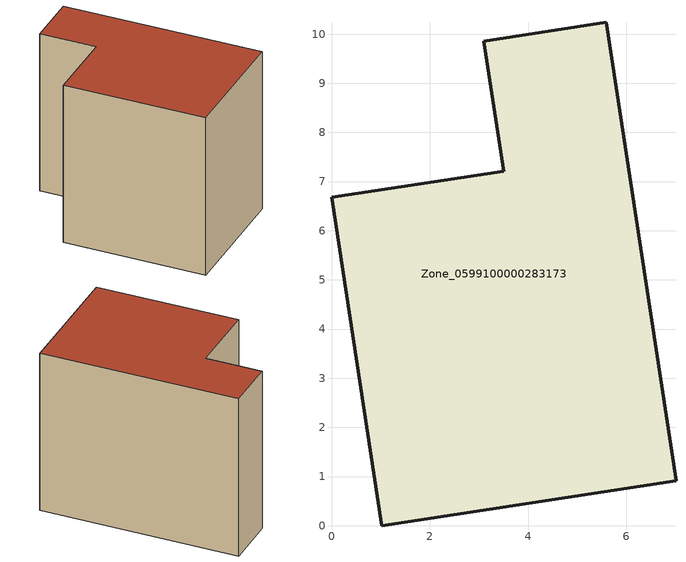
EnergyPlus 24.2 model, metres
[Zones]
Zone_0599100000283173
 floor ground (C_G): 5.59,10.24 7.01,0.91 1.02,0 0,6.68 3.5,7.21 3.1,9.86 z0
 wall outside (C_F): 1.02,0 7.01,0.91 5.59,10.24 3.1,9.86 3.5,7.21 0,6.68 1.02,0 z0:7.96
 roof outside (C_R): 7.01,0.91 5.59,10.24 3.1,9.86 3.5,7.21 0,6.68 1.02,0 z7.96
[BUILDING]
Pand.0599100000283173: North Axis=0; Terrain=City; Loads Convergence Tolerance Value=0.04; Temperature Convergence Tolerance Value=0.4; Solar Distribution=FullExterior; Maximum Number of Warmup Days=25; Minimum Number of Warmup Days=1
[Site:Location]
Rotterdam.The.Hague.AP_ZH_NLD Design_Conditions: Latitude=51.96; Longitude=4.45; Time Zone=1; Elevation=-4.5
[SITE:GROUNDTEMPERATURE:BUILDINGSURFACE]
18, 18, 18, 18, 18, 18, 18, 18, 18, 18, 18, 18
[MATERIAL] Thermal Absorptance=0.9; Solar Absorptance=0.7; Visible Absorptance=0.7
Name | Roughness | Thickness | Conductivity | Density | Specific Heat
G.TI.1946 | MediumSmooth | 0.15 | 1 | 540 | 1210
F.TI.1946 | Rough | 0.3 | 0.857143 | 1920 | 840
R.TI.1946 | MediumRough | 0.2 | 0.1 | 1500 | 1000
[CONSTRUCTION]
C_G: G.TI.1946
C_F: F.TI.1946
C_R: R.TI.1946
[ZONE]
Zone_0599100000283173: Type=1; Multiplier=1; Ceiling Height=Autocalculate; Volume=Autocalculate; Floor Area=autocalculate; Part of Total Floor Area=Yes
[ZONEINFILTRATION:DESIGNFLOWRATE]
Infil_Zone_0599100000283173: Zone or ZoneList or Space or SpaceList=Zone_0599100000283173; Schedule=AlwaysOn; Design Flow Rate Calculation Method=Flow/Area; Flow Rate per Floor Area=0.003; Constant Term Coefficient=1; Temperature Term Coefficient=0; Velocity Term Coefficient=0; Velocity Squared Term Coefficient=0
[HVACTEMPLATE:ZONE:IDEALLOADSAIRSYSTEM]
Zone_0599100000283173: Maximum Heating Supply Air Temperature=50; Minimum Cooling Supply Air Temperature=13; Maximum Heating Supply Air Humidity Ratio=0.0156; Minimum Cooling Supply Air Humidity Ratio=0.0077; Heating Limit=NoLimit; Cooling Limit=NoLimit; Dehumidification Control Type=ConstantSensibleHeatRatio; Cooling Sensible Heat Ratio=0.7; Dehumidification Setpoint=60; Humidification Control Type=None; Humidification Setpoint=30; Outdoor Air Method=None; Outdoor Air Flow Rate per Person=0.00944; Outdoor Air Flow Rate per Zone Floor Area=0; Outdoor Air Flow Rate per Zone=0; Demand Controlled Ventilation Type=None; Outdoor Air Economizer Type=NoEconomizer; Heat Recovery Type=None; Sensible Heat Recovery Effectiveness=0.7; Latent Heat Recovery Effectiveness=0.65
[ZONECONTROL:THERMOSTAT]
ThermostatControl_Zone_0599100000283173: Zone or ZoneList=Zone_0599100000283173; Control Type Schedule=DualSetpointControlType; Control 1=Thermostat_Zone_0599100000283173; Temperature Difference Between Cutout And Setpoint=0
[THERMOSTATSETPOINT:DUALSETPOINT]
Thermostat_Zone_0599100000283173: Heating Setpoint Temperature Schedule=HeatingSetpoint_Zone_0599100000283173; Cooling Setpoint Temperature Schedule=CoolingSetpoint_Zone_0599100000283173
[SCHEDULE:COMPACT]
HeatingSetpoint_Zone_0599100000283173: Through: 12/31, For: AllDays, Until: 24:00, 21
CoolingSetpoint_Zone_0599100000283173: Through: 12/31, For: AllDays, Until: 24:00, 24
DualSetpointControlType: Through: 12/31, For: AllDays, Until: 24:00, 4
AlwaysOn: Through: 12/31, For: AllDays, Until: 24:00, 1
